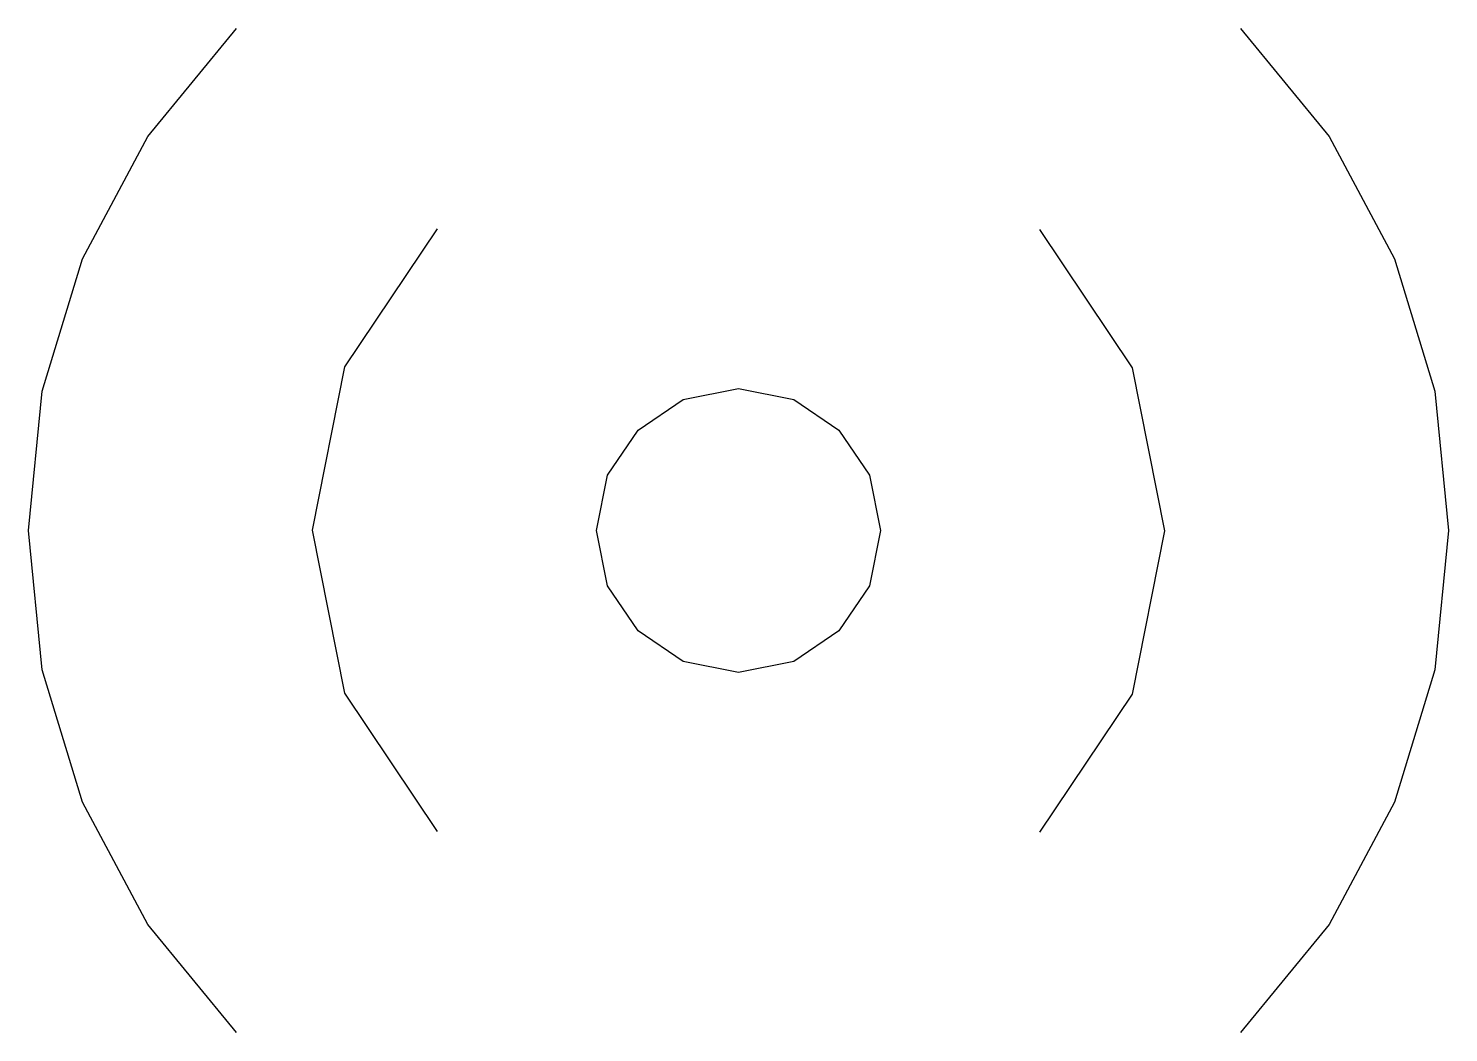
# Model space of a CAD drawing. Extents: x 0.5 to 11.1, y 0.7 to 8.2.
import ezdxf

# ---------------------------------------------------------------- set-up
doc = ezdxf.new("R2010")
doc.units = 0

msp = doc.modelspace()

# ---------------------------------------------------------------- linework, layer by layer
at = {"layer": 'Layer 1', "color": 255}
for points in [[(2.078493, 0.719677), (1.417896, 1.525566), (0.931817, 2.436222), (0.631744, 3.423906), (0.529166, 4.46088), (0.631744, 5.497856), (0.931817, 6.485544), (1.417896, 7.396201), (2.078493, 8.202084)], [(9.560892, 8.202084), (10.221489, 7.396201), (10.707575, 6.485544), (11.007656, 5.497856), (11.110237, 4.46088), (11.007656, 3.423906), (10.707575, 2.436222), (10.221489, 1.525566), (9.560892, 0.719677)], [(3.576024, 2.217217), (2.886865, 3.247688), (2.644848, 4.463526), (2.886865, 5.679364), (3.576024, 6.709836)], [(8.063352, 6.704544), (8.752511, 5.674073), (8.994552, 4.458235), (8.752511, 3.242396), (8.063352, 2.211925)]]:
    msp.add_lwpolyline(points, dxfattribs=at)
msp.add_lwpolyline([(6.87802, 4.46088), (6.794854, 4.048934), (6.568048, 3.712531), (6.231646, 3.485719), (5.819688, 3.402548), (5.407742, 3.485719), (5.071338, 3.712531), (4.844527, 4.048934), (4.761356, 4.46088), (4.844527, 4.872827), (5.071338, 5.20923), (5.407742, 5.436042), (5.819688, 5.519212), (6.231646, 5.436042), (6.568048, 5.20923), (6.794854, 4.872827), (6.87802, 4.46088), (6.87802, 4.46088)], close=True, dxfattribs=at)

doc.saveas('drawing.dxf')
